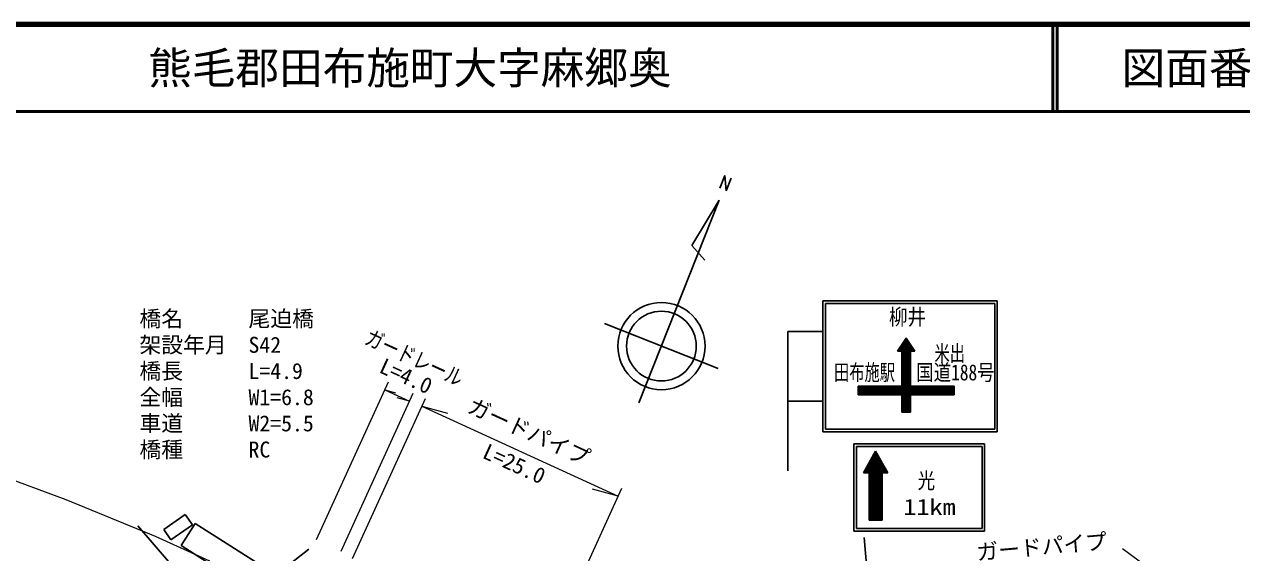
# Model space of a CAD drawing. Units: millimetres, scale not verified. Extents: x 40000 to 680000, y 20000 to 380000.
# Drawn here: x 390821 to 530385, y 319450 to 380000 of the extents above; entities that cross this region are included whole.
import ezdxf
from ezdxf.enums import TextEntityAlignment as Align

# ---------------------------------------------------------------- set-up
doc = ezdxf.new("R2010")
doc.units = ezdxf.units.MM
doc.header["$LTSCALE"] = 1000
for name, color, linetype, lineweight in [('M-BGD', 7, 'Continuous', 25), ('M-BMK-SRVR', 3, 'Continuous', 25), ('M-STR-HTXT', 7, 'Continuous', 13), ('M-STR-STRC', 7, 'Continuous', 25), ('M-TTL', 2, 'Continuous', 140), ('M-TTL-LINE', 7, 'Continuous', 50)]:
    doc.layers.add(name, color=color, linetype=linetype, lineweight=lineweight)
doc.layers.add('M-TTL-TXT', color=7, linetype='Continuous')
doc.styles.add('ＭＳ ゴシック', font='')
doc.styles.get('ＭＳ ゴシック').set_extended_font_data('MS Gothic')

msp = doc.modelspace()

# ---------------------------------------------------------------- linework, layer by layer
at = {"layer": 'M-BGD'}
for p, q in [((406810, 322090), (409277, 323823)), ((409277, 323823), (410097, 322655)), ((409459, 315988), (403819, 322542)), ((410097, 322655), (407630, 320922)), ((410404, 322786), (408795, 320252)), ((418578, 317598), (410404, 322786)), ((407630, 320922), (406810, 322090)), ((408795, 320252), (416970, 315064)), ((416502, 314457), (423422, 319834))]:
    msp.add_line(p, q, dxfattribs=at)
at = {"layer": 'M-BMK-SRVR'}
for p, q in [((470548, 361235), (471115, 362670)), ((471115, 362670), (471291, 360937)), ((471291, 360937), (471853, 362381)), ((470475, 359865), (461286, 336615)), ((470475, 359865), (467340, 354652)), ((467340, 354652), (468832, 352987)), ((470369, 340552), (457349, 345698))]:
    msp.add_line(p, q, dxfattribs=at)
for radius in [5000, 4000]:
    msp.add_circle((463859, 343125), radius, dxfattribs=at)
at = {"layer": 'M-STR-HTXT'}
for p, q in [((424307, 320942), (432556, 339012)), ((432141, 338103), (434994, 336800)), ((432141, 338103), (433390, 337766)), ((427155, 319629), (435409, 337710)), ((428448, 318796), (436817, 337130)), ((434994, 336800), (433561, 337186)), ((436402, 336220), (439338, 335429)), ((436402, 336220), (458915, 325942)), ((387161, 328635), (395576, 325524)), ((451786, 310326), (459330, 326852)), ((458915, 325942), (455978, 326733)), ((395576, 325524), (405821, 321357)), ((405821, 321357), (412063, 318522)), ((516735, 319937), (528246, 311426))]:
    msp.add_line(p, q, dxfattribs=at)
at = {"layer": 'M-STR-STRC'}
for p, q in [((482372, 333308), (482372, 348308)), ((482372, 348308), (502372, 348308)), ((482672, 333608), (482672, 348008)), ((482672, 348008), (502072, 348008)), ((502072, 348008), (502072, 333608)), ((502372, 348308), (502372, 333308)), ((482372, 344808), (478372, 344808)), ((478372, 328808), (478372, 344808)), ((490927, 342543), (491927, 344043)), ((491467, 343353), (492387, 343353)), ((491553, 343483), (492300, 343483)), ((491640, 343613), (492213, 343613)), ((491727, 343743), (492127, 343743)), ((491813, 343873), (492040, 343873)), ((491900, 344003), (491953, 344003)), ((491927, 344043), (492927, 342543)), ((491427, 342543), (490927, 342543)), ((490947, 342573), (492907, 342573)), ((491033, 342703), (492820, 342703)), ((491120, 342833), (492733, 342833)), ((491207, 342963), (492647, 342963)), ((491293, 343093), (492560, 343093)), ((491380, 343223), (492473, 343223)), ((491427, 338543), (491427, 342543)), ((491427, 342443), (492427, 342443)), ((491427, 342313), (492427, 342313)), ((491427, 342183), (492427, 342183)), ((491427, 342053), (492427, 342053)), ((492927, 342543), (492427, 342543)), ((492427, 342543), (492427, 338543)), ((491427, 341923), (492427, 341923)), ((491427, 341793), (492427, 341793)), ((491427, 341663), (492427, 341663)), ((491427, 341533), (492427, 341533)), ((491427, 341403), (492427, 341403)), ((491427, 341273), (492427, 341273)), ((491427, 341143), (492427, 341143)), ((491427, 341013), (492427, 341013)), ((491427, 340883), (492427, 340883)), ((491427, 340753), (492427, 340753)), ((491427, 340623), (492427, 340623)), ((491427, 340493), (492427, 340493)), ((491427, 340363), (492427, 340363)), ((491427, 340233), (492427, 340233)), ((491427, 340103), (492427, 340103)), ((491427, 339973), (492427, 339973)), ((491427, 339843), (492427, 339843)), ((491427, 339713), (492427, 339713)), ((491427, 339583), (492427, 339583)), ((491427, 339453), (492427, 339453)), ((491427, 339323), (492427, 339323)), ((491427, 339193), (492427, 339193)), ((486427, 337543), (486427, 338543)), ((486427, 338543), (491427, 338543)), ((486427, 338413), (497427, 338413)), ((486427, 338283), (497427, 338283)), ((486427, 338153), (497427, 338153)), ((486427, 338023), (497427, 338023)), ((486427, 337893), (497427, 337893)), ((486427, 337763), (497427, 337763)), ((491427, 339063), (492427, 339063)), ((491427, 338933), (492427, 338933)), ((491427, 338803), (492427, 338803)), ((491427, 338673), (492427, 338673)), ((491427, 338543), (492427, 338543)), ((492427, 338543), (497427, 338543)), ((497427, 338543), (497427, 337543)), ((482372, 336808), (478372, 336808)), ((486427, 337633), (497427, 337633)), ((491427, 337543), (486427, 337543)), ((491427, 335543), (491427, 337543)), ((491427, 337503), (492427, 337503)), ((491427, 337373), (492427, 337373)), ((491427, 337243), (492427, 337243)), ((491427, 337113), (492427, 337113)), ((491427, 336983), (492427, 336983)), ((491427, 336853), (492427, 336853)), ((491427, 336723), (492427, 336723)), ((491427, 336593), (492427, 336593)), ((491427, 336463), (492427, 336463)), ((497427, 337543), (492427, 337543)), ((492427, 337543), (492427, 335543)), ((491427, 336333), (492427, 336333)), ((491427, 336203), (492427, 336203)), ((491427, 336073), (492427, 336073)), ((491427, 335943), (492427, 335943)), ((491427, 335813), (492427, 335813)), ((491427, 335683), (492427, 335683)), ((491427, 335553), (492427, 335553)), ((492427, 335543), (491427, 335543)), ((502072, 333608), (482672, 333608)), ((502372, 333308), (482372, 333308)), ((485918, 321912), (485918, 331912)), ((485918, 331912), (500918, 331912)), ((486218, 322212), (486218, 331612)), ((486218, 331612), (500618, 331612)), ((487012, 328586), (488412, 331086)), ((488524, 330886), (488300, 330886)), ((488452, 331016), (488373, 331016)), ((488412, 331086), (489812, 328586)), ((500618, 331612), (500618, 322212)), ((500918, 331912), (500918, 321912)), ((489325, 329456), (487500, 329456)), ((489252, 329586), (487572, 329586)), ((489180, 329716), (487645, 329716)), ((489107, 329846), (487718, 329846)), ((489034, 329976), (487791, 329976)), ((488961, 330106), (487864, 330106)), ((488888, 330236), (487936, 330236)), ((488816, 330366), (488009, 330366)), ((488743, 330496), (488082, 330496)), ((488670, 330626), (488155, 330626)), ((488597, 330756), (488228, 330756)), ((487662, 328586), (487012, 328586)), ((489762, 328676), (487063, 328676)), ((489689, 328806), (487136, 328806)), ((489616, 328936), (487208, 328936)), ((489544, 329066), (487281, 329066)), ((489471, 329196), (487354, 329196)), ((489398, 329326), (487427, 329326)), ((487662, 323169), (487662, 328586)), ((489162, 328546), (487662, 328546)), ((489162, 328416), (487662, 328416)), ((489162, 328286), (487662, 328286)), ((489162, 328156), (487662, 328156)), ((489162, 328026), (487662, 328026)), ((489812, 328586), (489162, 328586)), ((489162, 328586), (489162, 323169)), ((489162, 327896), (487662, 327896)), ((489162, 327766), (487662, 327766)), ((489162, 327636), (487662, 327636)), ((489162, 327506), (487662, 327506)), ((489162, 327376), (487662, 327376)), ((489162, 327246), (487662, 327246)), ((489162, 327116), (487662, 327116)), ((489162, 326986), (487662, 326986)), ((489162, 326856), (487662, 326856)), ((489162, 326726), (487662, 326726)), ((489162, 326596), (487662, 326596)), ((489162, 326466), (487662, 326466)), ((489162, 326336), (487662, 326336)), ((489162, 326206), (487662, 326206)), ((489162, 326076), (487662, 326076)), ((489162, 325946), (487662, 325946)), ((489162, 325816), (487662, 325816)), ((489162, 325686), (487662, 325686)), ((489162, 325556), (487662, 325556)), ((489162, 325426), (487662, 325426)), ((489162, 325296), (487662, 325296)), ((489162, 325166), (487662, 325166)), ((489162, 325036), (487662, 325036)), ((489162, 324906), (487662, 324906)), ((489162, 324776), (487662, 324776)), ((489162, 324646), (487662, 324646)), ((489162, 324516), (487662, 324516)), ((489162, 324386), (487662, 324386)), ((489162, 324256), (487662, 324256)), ((489162, 324126), (487662, 324126)), ((489162, 323996), (487662, 323996)), ((489162, 323866), (487662, 323866)), ((489162, 323736), (487662, 323736)), ((489162, 323606), (487662, 323606)), ((489162, 323476), (487662, 323476)), ((489162, 323346), (487662, 323346)), ((489162, 323216), (487662, 323216)), ((489162, 323169), (487662, 323169)), ((500918, 321912), (485918, 321912)), ((500618, 322212), (486218, 322212)), ((489956, 285942), (487119, 321178))]:
    msp.add_line(p, q, dxfattribs=at)
at = {"layer": 'M-TTL'}
msp.add_line((680000, 380000), (40000, 380000), dxfattribs=at)
at = {"layer": 'M-TTL-LINE'}
for p, q in [((508747, 380000), (508747, 370000)), ((509247, 380000), (509247, 370000)), ((40000, 370000), (680000, 370000))]:
    msp.add_line(p, q, dxfattribs=at)

# ---------------------------------------------------------------- texts
at = {"layer": 'M-STR-HTXT', "style": 'ＭＳ ゴシック'}
for s, p in [('橋名\u3000\u3000\u3000尾迫橋', (404020, 344802)), ('架設年月\u3000S42', (404020, 341802)), ('橋長\u3000\u3000\u3000L=4.9', (404020, 338802)), ('全幅\u3000\u3000\u3000W1=6.8', (404020, 335802)), ('車道\u3000\u3000\u3000W2=5.5', (404020, 332802)), ('橋種\u3000\u3000\u3000RC', (404020, 329802))]:
    msp.add_text(s, height=1833, dxfattribs=at).set_placement(p, align=Align.BOTTOM_LEFT)
at = {"layer": 'M-STR-HTXT', "style": 'ＭＳ ゴシック', "width": 0.8}
msp.add_text('ガードレール', height=1833, rotation=335.462, dxfattribs=at).set_placement((434937, 340452), align=Align.BOTTOM_CENTER)
at = {"layer": 'M-STR-HTXT', "style": 'ＭＳ ゴシック'}
for s, p in [('L=4.0', (433983, 338361)), ('ガードパイプ', (448074, 331991)), ('L=25.0', (446391, 328306))]:
    msp.add_text(s, height=1833, rotation=335.462, dxfattribs=at).set_placement(p, align=Align.BOTTOM_CENTER)
msp.add_text('ガードパイプ', height=1833, rotation=5, dxfattribs=at).set_placement((500118, 318027), align=Align.BOTTOM_LEFT)
at = {"layer": 'M-STR-STRC', "style": 'ＭＳ ゴシック'}
for s, width, p in [('柳井', 0.85, (489940, 345010)), ('米出', 0.7, (495168, 340834)), ('田布施駅', 0.7, (483646, 338644)), ('国道188号', 0.8, (493073, 338644)), ('光', 0.8, (493236, 326250)), ('11km', 1.2, (491602, 323227))]:
    msp.add_text(s, height=1833, dxfattribs=dict(at, width=width)).set_placement(p, align=Align.BOTTOM_LEFT)
at = {"layer": 'M-TTL-TXT', "style": 'ＭＳ ゴシック'}
msp.add_text('熊毛郡田布施町大字麻郷奥', height=3666, dxfattribs=at).set_placement((405024, 375000), align=Align.MIDDLE_LEFT)
msp.add_text('図面番号', height=3666, dxfattribs=at).set_placement((526622, 375000), align=Align.MIDDLE_CENTER)

doc.saveas('drawing.dxf')
